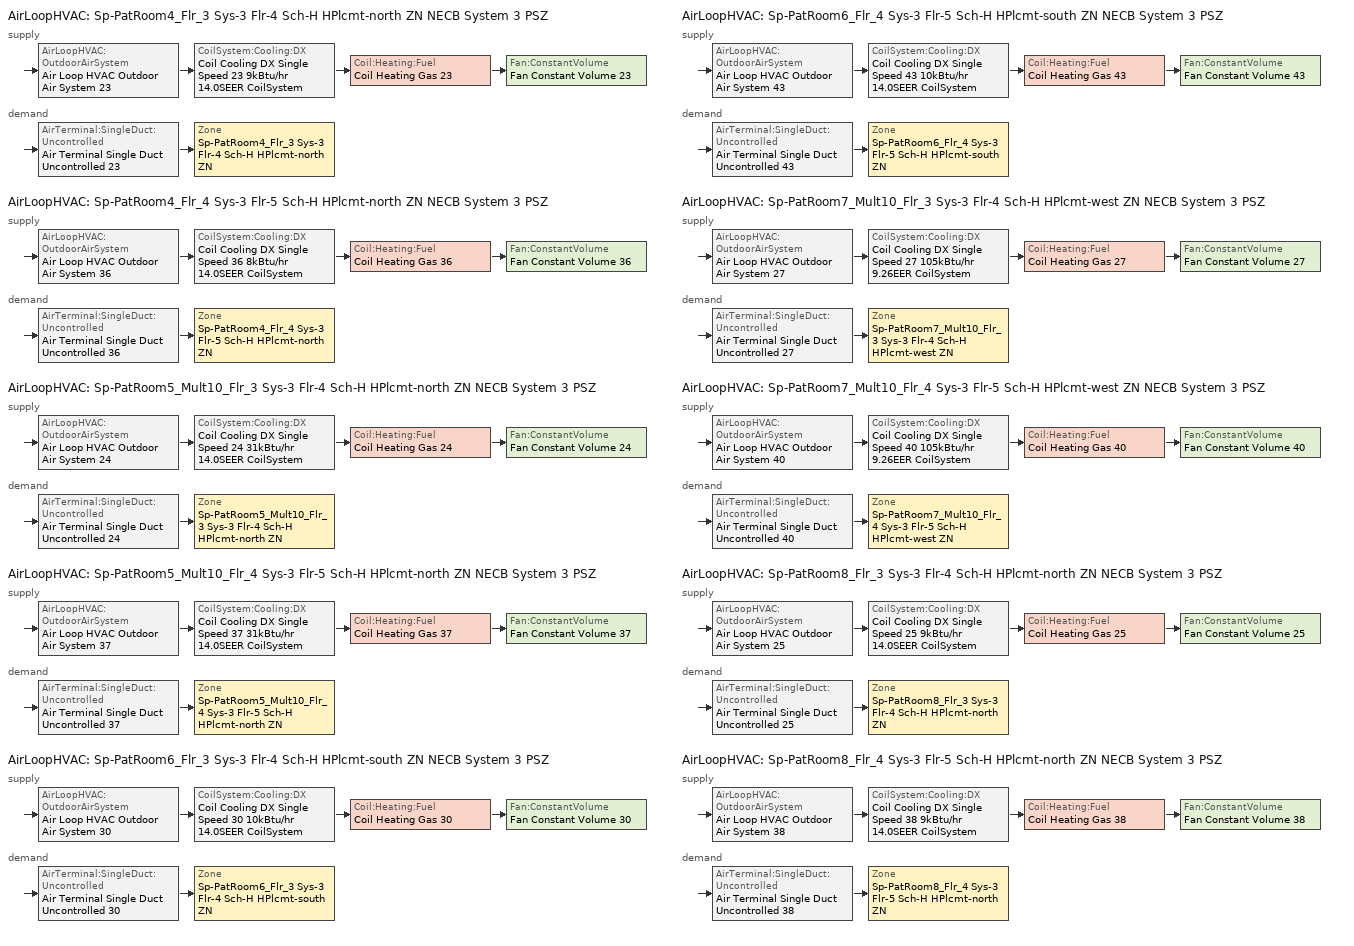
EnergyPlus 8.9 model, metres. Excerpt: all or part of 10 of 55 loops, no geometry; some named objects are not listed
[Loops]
AirLoopHVAC 'Sp-PatRoom4_Flr_3 Sys-3 Flr-4 Sch-H HPlcmt-north ZN NECB System 3 PSZ'
 supply: AirLoopHVAC:OutdoorAirSystem 'Air Loop HVAC Outdoor Air System 23' > CoilSystem:Cooling:DX 'Coil Cooling DX Single Speed 23 9kBtu/hr 14.0SEER CoilSystem' > Coil:Heating:Fuel 'Coil Heating Gas 23' > Fan:ConstantVolume 'Fan Constant Volume 23'
 demand: AirTerminal:SingleDuct:Uncontrolled 'Air Terminal Single Duct Uncontrolled 23' > Zone 'Sp-PatRoom4_Flr_3 Sys-3 Flr-4 Sch-H HPlcmt-north ZN'
AirLoopHVAC 'Sp-PatRoom4_Flr_4 Sys-3 Flr-5 Sch-H HPlcmt-north ZN NECB System 3 PSZ'
 supply: AirLoopHVAC:OutdoorAirSystem 'Air Loop HVAC Outdoor Air System 36' > CoilSystem:Cooling:DX 'Coil Cooling DX Single Speed 36 8kBtu/hr 14.0SEER CoilSystem' > Coil:Heating:Fuel 'Coil Heating Gas 36' > Fan:ConstantVolume 'Fan Constant Volume 36'
 demand: AirTerminal:SingleDuct:Uncontrolled 'Air Terminal Single Duct Uncontrolled 36' > Zone 'Sp-PatRoom4_Flr_4 Sys-3 Flr-5 Sch-H HPlcmt-north ZN'
AirLoopHVAC 'Sp-PatRoom5_Mult10_Flr_3 Sys-3 Flr-4 Sch-H HPlcmt-north ZN NECB System 3 PSZ'
 supply: AirLoopHVAC:OutdoorAirSystem 'Air Loop HVAC Outdoor Air System 24' > CoilSystem:Cooling:DX 'Coil Cooling DX Single Speed 24 31kBtu/hr 14.0SEER CoilSystem' > Coil:Heating:Fuel 'Coil Heating Gas 24' > Fan:ConstantVolume 'Fan Constant Volume 24'
 demand: AirTerminal:SingleDuct:Uncontrolled 'Air Terminal Single Duct Uncontrolled 24' > Zone 'Sp-PatRoom5_Mult10_Flr_3 Sys-3 Flr-4 Sch-H HPlcmt-north ZN'
AirLoopHVAC 'Sp-PatRoom5_Mult10_Flr_4 Sys-3 Flr-5 Sch-H HPlcmt-north ZN NECB System 3 PSZ'
 supply: AirLoopHVAC:OutdoorAirSystem 'Air Loop HVAC Outdoor Air System 37' > CoilSystem:Cooling:DX 'Coil Cooling DX Single Speed 37 31kBtu/hr 14.0SEER CoilSystem' > Coil:Heating:Fuel 'Coil Heating Gas 37' > Fan:ConstantVolume 'Fan Constant Volume 37'
 demand: AirTerminal:SingleDuct:Uncontrolled 'Air Terminal Single Duct Uncontrolled 37' > Zone 'Sp-PatRoom5_Mult10_Flr_4 Sys-3 Flr-5 Sch-H HPlcmt-north ZN'
AirLoopHVAC 'Sp-PatRoom6_Flr_3 Sys-3 Flr-4 Sch-H HPlcmt-south ZN NECB System 3 PSZ'
 supply: AirLoopHVAC:OutdoorAirSystem 'Air Loop HVAC Outdoor Air System 30' > CoilSystem:Cooling:DX 'Coil Cooling DX Single Speed 30 10kBtu/hr 14.0SEER CoilSystem' > Coil:Heating:Fuel 'Coil Heating Gas 30' > Fan:ConstantVolume 'Fan Constant Volume 30'
 demand: AirTerminal:SingleDuct:Uncontrolled 'Air Terminal Single Duct Uncontrolled 30' > Zone 'Sp-PatRoom6_Flr_3 Sys-3 Flr-4 Sch-H HPlcmt-south ZN'
AirLoopHVAC 'Sp-PatRoom6_Flr_4 Sys-3 Flr-5 Sch-H HPlcmt-south ZN NECB System 3 PSZ'
 supply: AirLoopHVAC:OutdoorAirSystem 'Air Loop HVAC Outdoor Air System 43' > CoilSystem:Cooling:DX 'Coil Cooling DX Single Speed 43 10kBtu/hr 14.0SEER CoilSystem' > Coil:Heating:Fuel 'Coil Heating Gas 43' > Fan:ConstantVolume 'Fan Constant Volume 43'
 demand: AirTerminal:SingleDuct:Uncontrolled 'Air Terminal Single Duct Uncontrolled 43' > Zone 'Sp-PatRoom6_Flr_4 Sys-3 Flr-5 Sch-H HPlcmt-south ZN'
AirLoopHVAC 'Sp-PatRoom7_Mult10_Flr_3 Sys-3 Flr-4 Sch-H HPlcmt-west ZN NECB System 3 PSZ'
 supply: AirLoopHVAC:OutdoorAirSystem 'Air Loop HVAC Outdoor Air System 27' > CoilSystem:Cooling:DX 'Coil Cooling DX Single Speed 27 105kBtu/hr 9.26EER CoilSystem' > Coil:Heating:Fuel 'Coil Heating Gas 27' > Fan:ConstantVolume 'Fan Constant Volume 27'
 demand: AirTerminal:SingleDuct:Uncontrolled 'Air Terminal Single Duct Uncontrolled 27' > Zone 'Sp-PatRoom7_Mult10_Flr_3 Sys-3 Flr-4 Sch-H HPlcmt-west ZN'
AirLoopHVAC 'Sp-PatRoom7_Mult10_Flr_4 Sys-3 Flr-5 Sch-H HPlcmt-west ZN NECB System 3 PSZ'
 supply: AirLoopHVAC:OutdoorAirSystem 'Air Loop HVAC Outdoor Air System 40' > CoilSystem:Cooling:DX 'Coil Cooling DX Single Speed 40 105kBtu/hr 9.26EER CoilSystem' > Coil:Heating:Fuel 'Coil Heating Gas 40' > Fan:ConstantVolume 'Fan Constant Volume 40'
 demand: AirTerminal:SingleDuct:Uncontrolled 'Air Terminal Single Duct Uncontrolled 40' > Zone 'Sp-PatRoom7_Mult10_Flr_4 Sys-3 Flr-5 Sch-H HPlcmt-west ZN'
AirLoopHVAC 'Sp-PatRoom8_Flr_3 Sys-3 Flr-4 Sch-H HPlcmt-north ZN NECB System 3 PSZ'
 supply: AirLoopHVAC:OutdoorAirSystem 'Air Loop HVAC Outdoor Air System 25' > CoilSystem:Cooling:DX 'Coil Cooling DX Single Speed 25 9kBtu/hr 14.0SEER CoilSystem' > Coil:Heating:Fuel 'Coil Heating Gas 25' > Fan:ConstantVolume 'Fan Constant Volume 25'
 demand: AirTerminal:SingleDuct:Uncontrolled 'Air Terminal Single Duct Uncontrolled 25' > Zone 'Sp-PatRoom8_Flr_3 Sys-3 Flr-4 Sch-H HPlcmt-north ZN'
AirLoopHVAC 'Sp-PatRoom8_Flr_4 Sys-3 Flr-5 Sch-H HPlcmt-north ZN NECB System 3 PSZ'
 supply: AirLoopHVAC:OutdoorAirSystem 'Air Loop HVAC Outdoor Air System 38' > CoilSystem:Cooling:DX 'Coil Cooling DX Single Speed 38 9kBtu/hr 14.0SEER CoilSystem' > Coil:Heating:Fuel 'Coil Heating Gas 38' > Fan:ConstantVolume 'Fan Constant Volume 38'
 demand: AirTerminal:SingleDuct:Uncontrolled 'Air Terminal Single Duct Uncontrolled 38' > Zone 'Sp-PatRoom8_Flr_4 Sys-3 Flr-5 Sch-H HPlcmt-north ZN'
[ZoneControl:Thermostat] Control Object Type 1=ThermostatSetpoint:DualSetpoint
Name | Zone or ZoneList | Control Type Schedule | Control Name 1
Sp-PatRoom4_Flr_3 Sys-3 Flr-4 Sch-H HPlcmt-north ZN Thermostat | Sp-PatRoom4_Flr_3 Sys-3 Flr-4 Sch-H HPlcmt-north ZN | Sp-PatRoom4_Flr_3 Sys-3 Flr-4 Sch-H HPlcmt-north ZN Thermostat Schedule | Space Function Health care facility patient room Thermostat 23
Sp-PatRoom4_Flr_4 Sys-3 Flr-5 Sch-H HPlcmt-north ZN Thermostat | Sp-PatRoom4_Flr_4 Sys-3 Flr-5 Sch-H HPlcmt-north ZN | Sp-PatRoom4_Flr_4 Sys-3 Flr-5 Sch-H HPlcmt-north ZN Thermostat Schedule | Space Function Health care facility patient room Thermostat 31
Sp-PatRoom5_Mult10_Flr_3 Sys-3 Flr-4 Sch-H HPlcmt-north ZN Thermostat | Sp-PatRoom5_Mult10_Flr_3 Sys-3 Flr-4 Sch-H HPlcmt-north ZN | Sp-PatRoom5_Mult10_Flr_3 Sys-3 Flr-4 Sch-H HPlcmt-north ZN Thermostat Schedule | Space Function Health care facility patient room Thermostat 24
Sp-PatRoom5_Mult10_Flr_4 Sys-3 Flr-5 Sch-H HPlcmt-north ZN Thermostat | Sp-PatRoom5_Mult10_Flr_4 Sys-3 Flr-5 Sch-H HPlcmt-north ZN | Sp-PatRoom5_Mult10_Flr_4 Sys-3 Flr-5 Sch-H HPlcmt-north ZN Thermostat Schedule | Space Function Health care facility patient room Thermostat 32
Sp-PatRoom6_Flr_3 Sys-3 Flr-4 Sch-H HPlcmt-south ZN Thermostat | Sp-PatRoom6_Flr_3 Sys-3 Flr-4 Sch-H HPlcmt-south ZN | Sp-PatRoom6_Flr_3 Sys-3 Flr-4 Sch-H HPlcmt-south ZN Thermostat Schedule | Space Function Health care facility patient room Thermostat 30
Sp-PatRoom6_Flr_4 Sys-3 Flr-5 Sch-H HPlcmt-south ZN Thermostat | Sp-PatRoom6_Flr_4 Sys-3 Flr-5 Sch-H HPlcmt-south ZN | Sp-PatRoom6_Flr_4 Sys-3 Flr-5 Sch-H HPlcmt-south ZN Thermostat Schedule | Space Function Health care facility patient room Thermostat 38
Sp-PatRoom7_Mult10_Flr_3 Sys-3 Flr-4 Sch-H HPlcmt-west ZN Thermostat | Sp-PatRoom7_Mult10_Flr_3 Sys-3 Flr-4 Sch-H HPlcmt-west ZN | Sp-PatRoom7_Mult10_Flr_3 Sys-3 Flr-4 Sch-H HPlcmt-west ZN Thermostat Schedule | Space Function Health care facility patient room Thermostat 27
Sp-PatRoom7_Mult10_Flr_4 Sys-3 Flr-5 Sch-H HPlcmt-west ZN Thermostat | Sp-PatRoom7_Mult10_Flr_4 Sys-3 Flr-5 Sch-H HPlcmt-west ZN | Sp-PatRoom7_Mult10_Flr_4 Sys-3 Flr-5 Sch-H HPlcmt-west ZN Thermostat Schedule | Space Function Health care facility patient room Thermostat 35
Sp-PatRoom8_Flr_3 Sys-3 Flr-4 Sch-H HPlcmt-north ZN Thermostat | Sp-PatRoom8_Flr_3 Sys-3 Flr-4 Sch-H HPlcmt-north ZN | Sp-PatRoom8_Flr_3 Sys-3 Flr-4 Sch-H HPlcmt-north ZN Thermostat Schedule | Space Function Health care facility patient room Thermostat 25
Sp-PatRoom8_Flr_4 Sys-3 Flr-5 Sch-H HPlcmt-north ZN Thermostat | Sp-PatRoom8_Flr_4 Sys-3 Flr-5 Sch-H HPlcmt-north ZN | Sp-PatRoom8_Flr_4 Sys-3 Flr-5 Sch-H HPlcmt-north ZN Thermostat Schedule | Space Function Health care facility patient room Thermostat 33
[ThermostatSetpoint:DualSetpoint] Heating Setpoint Temperature Schedule=NECB-H-Thermostat Setpoint-Heating; Cooling Setpoint Temperature Schedule=NECB-H-Thermostat Setpoint-Cooling
Space Function Health care facility patient room Thermostat 23; Space Function Health care facility patient room Thermostat 31; Space Function Health care facility patient room Thermostat 24; Space Function Health care facility patient room Thermostat 32; Space Function Health care facility patient room Thermostat 30; Space Function Health care facility patient room Thermostat 38; Space Function Health care facility patient room Thermostat 27; Space Function Health care facility patient room Thermostat 35; Space Function Health care facility patient room Thermostat 25; Space Function Health care facility patient room Thermostat 33
[AirTerminal:SingleDuct:Uncontrolled] Availability Schedule=Always On Discrete; Maximum Air Flow Rate {m3/s}=AutoSize
Air Terminal Single Duct Uncontrolled 23; Air Terminal Single Duct Uncontrolled 36; Air Terminal Single Duct Uncontrolled 24; Air Terminal Single Duct Uncontrolled 37; Air Terminal Single Duct Uncontrolled 30; Air Terminal Single Duct Uncontrolled 43; Air Terminal Single Duct Uncontrolled 27; Air Terminal Single Duct Uncontrolled 40; Air Terminal Single Duct Uncontrolled 25; Air Terminal Single Duct Uncontrolled 38
[Zone equipment]
Sp-PatRoom4_Flr_3 Sys-3 Flr-4 Sch-H HPlcmt-north ZN: Air Terminal Single Duct Uncontrolled 23, Zone HVAC Baseboard Convective Water 23
Sp-PatRoom4_Flr_4 Sys-3 Flr-5 Sch-H HPlcmt-north ZN: Air Terminal Single Duct Uncontrolled 36, Zone HVAC Baseboard Convective Water 36
Sp-PatRoom5_Mult10_Flr_3 Sys-3 Flr-4 Sch-H HPlcmt-north ZN: Air Terminal Single Duct Uncontrolled 24, Zone HVAC Baseboard Convective Water 24
Sp-PatRoom5_Mult10_Flr_4 Sys-3 Flr-5 Sch-H HPlcmt-north ZN: Air Terminal Single Duct Uncontrolled 37, Zone HVAC Baseboard Convective Water 37
Sp-PatRoom6_Flr_3 Sys-3 Flr-4 Sch-H HPlcmt-south ZN: Air Terminal Single Duct Uncontrolled 30, Zone HVAC Baseboard Convective Water 30
Sp-PatRoom6_Flr_4 Sys-3 Flr-5 Sch-H HPlcmt-south ZN: Air Terminal Single Duct Uncontrolled 43, Zone HVAC Baseboard Convective Water 43
Sp-PatRoom7_Mult10_Flr_3 Sys-3 Flr-4 Sch-H HPlcmt-west ZN: Air Terminal Single Duct Uncontrolled 27, Zone HVAC Baseboard Convective Water 27
Sp-PatRoom7_Mult10_Flr_4 Sys-3 Flr-5 Sch-H HPlcmt-west ZN: Air Terminal Single Duct Uncontrolled 40, Zone HVAC Baseboard Convective Water 40
Sp-PatRoom8_Flr_3 Sys-3 Flr-4 Sch-H HPlcmt-north ZN: Air Terminal Single Duct Uncontrolled 25, Zone HVAC Baseboard Convective Water 25
Sp-PatRoom8_Flr_4 Sys-3 Flr-5 Sch-H HPlcmt-north ZN: Air Terminal Single Duct Uncontrolled 38, Zone HVAC Baseboard Convective Water 38
[Sizing:Zone] Zone Cooling Design Supply Air Temperature Input Method=SupplyAirTemperature; Zone Cooling Design Supply Air Temperature {C}=13; Zone Cooling Design Supply Air Temperature Difference {deltaC}=11.11; Zone Heating Design Supply Air Temperature Input Method=SupplyAirTemperature; Zone Heating Design Supply Air Temperature {C}=43; Zone Heating Design Supply Air Temperature Difference {deltaC}=11.11; Zone Cooling Design Supply Air Humidity Ratio {kgWater/kgDryAir}=0.0085; Zone Heating Design Supply Air Humidity Ratio {kgWater/kgDryAir}=0.008; Design Specification Outdoor Air Object=Space Function Health care facility patient room Ventilation; Zone Heating Sizing Factor=1.3; Zone Cooling Sizing Factor=1.1; Cooling Design Air Flow Method=DesignDay; Cooling Design Air Flow Rate {m3/s}=0; Cooling Minimum Air Flow per Zone Floor Area {m3/s-m2}=0.000762; Cooling Minimum Air Flow {m3/s}=0; Cooling Minimum Air Flow Fraction=0; Heating Design Air Flow Method=DesignDay; Heating Design Air Flow Rate {m3/s}=0; Heating Maximum Air Flow per Zone Floor Area {m3/s-m2}=0.002032; Heating Maximum Air Flow {m3/s}=0.141576; Heating Maximum Air Flow Fraction=0.3; Account for Dedicated Outdoor Air System=No
Name | Design Specification Zone Air Distribution Object
Sp-PatRoom4_Flr_3 Sys-3 Flr-4 Sch-H HPlcmt-north ZN | Sp-PatRoom4_Flr_3 Sys-3 Flr-4 Sch-H HPlcmt-north ZN Design Spec Zone Air Dist
Sp-PatRoom4_Flr_4 Sys-3 Flr-5 Sch-H HPlcmt-north ZN | Sp-PatRoom4_Flr_4 Sys-3 Flr-5 Sch-H HPlcmt-north ZN Design Spec Zone Air Dist
Sp-PatRoom5_Mult10_Flr_3 Sys-3 Flr-4 Sch-H HPlcmt-north ZN | Sp-PatRoom5_Mult10_Flr_3 Sys-3 Flr-4 Sch-H HPlcmt-north ZN Design Spec Zone Air Dist
Sp-PatRoom5_Mult10_Flr_4 Sys-3 Flr-5 Sch-H HPlcmt-north ZN | Sp-PatRoom5_Mult10_Flr_4 Sys-3 Flr-5 Sch-H HPlcmt-north ZN Design Spec Zone Air Dist
Sp-PatRoom6_Flr_3 Sys-3 Flr-4 Sch-H HPlcmt-south ZN | Sp-PatRoom6_Flr_3 Sys-3 Flr-4 Sch-H HPlcmt-south ZN Design Spec Zone Air Dist
Sp-PatRoom6_Flr_4 Sys-3 Flr-5 Sch-H HPlcmt-south ZN | Sp-PatRoom6_Flr_4 Sys-3 Flr-5 Sch-H HPlcmt-south ZN Design Spec Zone Air Dist
Sp-PatRoom7_Mult10_Flr_3 Sys-3 Flr-4 Sch-H HPlcmt-west ZN | Sp-PatRoom7_Mult10_Flr_3 Sys-3 Flr-4 Sch-H HPlcmt-west ZN Design Spec Zone Air Dist
Sp-PatRoom7_Mult10_Flr_4 Sys-3 Flr-5 Sch-H HPlcmt-west ZN | Sp-PatRoom7_Mult10_Flr_4 Sys-3 Flr-5 Sch-H HPlcmt-west ZN Design Spec Zone Air Dist
Sp-PatRoom8_Flr_3 Sys-3 Flr-4 Sch-H HPlcmt-north ZN | Sp-PatRoom8_Flr_3 Sys-3 Flr-4 Sch-H HPlcmt-north ZN Design Spec Zone Air Dist
Sp-PatRoom8_Flr_4 Sys-3 Flr-5 Sch-H HPlcmt-north ZN | Sp-PatRoom8_Flr_4 Sys-3 Flr-5 Sch-H HPlcmt-north ZN Design Spec Zone Air Dist
[DesignSpecification:ZoneAirDistribution] Zone Air Distribution Effectiveness in Cooling Mode=1; Zone Air Distribution Effectiveness in Heating Mode=1
Sp-PatRoom4_Flr_3 Sys-3 Flr-4 Sch-H HPlcmt-north ZN Design Spec Zone Air Dist; Sp-PatRoom4_Flr_4 Sys-3 Flr-5 Sch-H HPlcmt-north ZN Design Spec Zone Air Dist; Sp-PatRoom5_Mult10_Flr_3 Sys-3 Flr-4 Sch-H HPlcmt-north ZN Design Spec Zone Air Dist; Sp-PatRoom5_Mult10_Flr_4 Sys-3 Flr-5 Sch-H HPlcmt-north ZN Design Spec Zone Air Dist; Sp-PatRoom6_Flr_3 Sys-3 Flr-4 Sch-H HPlcmt-south ZN Design Spec Zone Air Dist; Sp-PatRoom6_Flr_4 Sys-3 Flr-5 Sch-H HPlcmt-south ZN Design Spec Zone Air Dist; Sp-PatRoom7_Mult10_Flr_3 Sys-3 Flr-4 Sch-H HPlcmt-west ZN Design Spec Zone Air Dist; Sp-PatRoom7_Mult10_Flr_4 Sys-3 Flr-5 Sch-H HPlcmt-west ZN Design Spec Zone Air Dist; Sp-PatRoom8_Flr_3 Sys-3 Flr-4 Sch-H HPlcmt-north ZN Design Spec Zone Air Dist; Sp-PatRoom8_Flr_4 Sys-3 Flr-5 Sch-H HPlcmt-north ZN Design Spec Zone Air Dist
[Controller:MechanicalVentilation] Demand Controlled Ventilation=No; System Outdoor Air Method=ZoneSum; Design Specification Outdoor Air Object Name 1=Space Function Health care facility patient room Ventilation
Name | Availability Schedule | Zone Name 1 | Design Specification Zone Air Distribution Object Name 1
Controller Mechanical Ventilation 23 | Always On Discrete | Sp-PatRoom4_Flr_3 Sys-3 Flr-4 Sch-H HPlcmt-north ZN | Sp-PatRoom4_Flr_3 Sys-3 Flr-4 Sch-H HPlcmt-north ZN Design Spec Zone Air Dist
Controller Mechanical Ventilation 36 | Always On Discrete | Sp-PatRoom4_Flr_4 Sys-3 Flr-5 Sch-H HPlcmt-north ZN | Sp-PatRoom4_Flr_4 Sys-3 Flr-5 Sch-H HPlcmt-north ZN Design Spec Zone Air Dist
Controller Mechanical Ventilation 24 | Sp-PatRoom5_Mult10_Flr_3 Sys-3 Flr-4 Sch-H HPlcmt-north ZN NECB System 3 PSZ Occ Sch | Sp-PatRoom5_Mult10_Flr_3 Sys-3 Flr-4 Sch-H HPlcmt-north ZN | Sp-PatRoom5_Mult10_Flr_3 Sys-3 Flr-4 Sch-H HPlcmt-north ZN Design Spec Zone Air Dist
Controller Mechanical Ventilation 37 | Sp-PatRoom5_Mult10_Flr_4 Sys-3 Flr-5 Sch-H HPlcmt-north ZN NECB System 3 PSZ Occ Sch | Sp-PatRoom5_Mult10_Flr_4 Sys-3 Flr-5 Sch-H HPlcmt-north ZN | Sp-PatRoom5_Mult10_Flr_4 Sys-3 Flr-5 Sch-H HPlcmt-north ZN Design Spec Zone Air Dist
Controller Mechanical Ventilation 30 | Always On Discrete | Sp-PatRoom6_Flr_3 Sys-3 Flr-4 Sch-H HPlcmt-south ZN | Sp-PatRoom6_Flr_3 Sys-3 Flr-4 Sch-H HPlcmt-south ZN Design Spec Zone Air Dist
Controller Mechanical Ventilation 43 | Always On Discrete | Sp-PatRoom6_Flr_4 Sys-3 Flr-5 Sch-H HPlcmt-south ZN | Sp-PatRoom6_Flr_4 Sys-3 Flr-5 Sch-H HPlcmt-south ZN Design Spec Zone Air Dist
Controller Mechanical Ventilation 27 | Sp-PatRoom7_Mult10_Flr_3 Sys-3 Flr-4 Sch-H HPlcmt-west ZN NECB System 3 PSZ Occ Sch | Sp-PatRoom7_Mult10_Flr_3 Sys-3 Flr-4 Sch-H HPlcmt-west ZN | Sp-PatRoom7_Mult10_Flr_3 Sys-3 Flr-4 Sch-H HPlcmt-west ZN Design Spec Zone Air Dist
Controller Mechanical Ventilation 40 | Sp-PatRoom7_Mult10_Flr_4 Sys-3 Flr-5 Sch-H HPlcmt-west ZN NECB System 3 PSZ Occ Sch | Sp-PatRoom7_Mult10_Flr_4 Sys-3 Flr-5 Sch-H HPlcmt-west ZN | Sp-PatRoom7_Mult10_Flr_4 Sys-3 Flr-5 Sch-H HPlcmt-west ZN Design Spec Zone Air Dist
Controller Mechanical Ventilation 25 | Always On Discrete | Sp-PatRoom8_Flr_3 Sys-3 Flr-4 Sch-H HPlcmt-north ZN | Sp-PatRoom8_Flr_3 Sys-3 Flr-4 Sch-H HPlcmt-north ZN Design Spec Zone Air Dist
Controller Mechanical Ventilation 38 | Always On Discrete | Sp-PatRoom8_Flr_4 Sys-3 Flr-5 Sch-H HPlcmt-north ZN | Sp-PatRoom8_Flr_4 Sys-3 Flr-5 Sch-H HPlcmt-north ZN Design Spec Zone Air Dist
[DesignSpecification:OutdoorAir]
Space Function Health care facility patient room Ventilation: Outdoor Air Method=Sum; Outdoor Air Flow per Person {m3/s-person}=0; Outdoor Air Flow per Zone Floor Area {m3/s-m2}=0.001524; Outdoor Air Flow per Zone {m3/s}=0; Outdoor Air Flow Air Changes per Hour {1/hr}=0
[AirLoopHVAC] Design Supply Air Flow Rate {m3/s}=AutoSize
Sp-PatRoom4_Flr_3 Sys-3 Flr-4 Sch-H HPlcmt-north ZN NECB System 3 PSZ; Sp-PatRoom4_Flr_4 Sys-3 Flr-5 Sch-H HPlcmt-north ZN NECB System 3 PSZ; Sp-PatRoom5_Mult10_Flr_3 Sys-3 Flr-4 Sch-H HPlcmt-north ZN NECB System 3 PSZ; Sp-PatRoom5_Mult10_Flr_4 Sys-3 Flr-5 Sch-H HPlcmt-north ZN NECB System 3 PSZ; Sp-PatRoom6_Flr_3 Sys-3 Flr-4 Sch-H HPlcmt-south ZN NECB System 3 PSZ; Sp-PatRoom6_Flr_4 Sys-3 Flr-5 Sch-H HPlcmt-south ZN NECB System 3 PSZ; Sp-PatRoom7_Mult10_Flr_3 Sys-3 Flr-4 Sch-H HPlcmt-west ZN NECB System 3 PSZ; Sp-PatRoom7_Mult10_Flr_4 Sys-3 Flr-5 Sch-H HPlcmt-west ZN NECB System 3 PSZ; Sp-PatRoom8_Flr_3 Sys-3 Flr-4 Sch-H HPlcmt-north ZN NECB System 3 PSZ; Sp-PatRoom8_Flr_4 Sys-3 Flr-5 Sch-H HPlcmt-north ZN NECB System 3 PSZ
[Sizing:System] Type of Load to Size On=Sensible; Design Outdoor Air Flow Rate {m3/s}=Autosize; Central Heating Maximum System Air Flow Ratio=1; Preheat Design Temperature {C}=7; Preheat Design Humidity Ratio {kgWater/kgDryAir}=0.008; Precool Design Temperature {C}=13; Precool Design Humidity Ratio {kgWater/kgDryAir}=0.008; Central Cooling Design Supply Air Temperature {C}=13; Central Heating Design Supply Air Temperature {C}=43; Type of Zone Sum to Use=NonCoincident; 100% Outdoor Air in Cooling=No; 100% Outdoor Air in Heating=No; Central Cooling Design Supply Air Humidity Ratio {kgWater/kgDryAir}=0.0085; Central Heating Design Supply Air Humidity Ratio {kgWater/kgDryAir}=0.008; Cooling Supply Air Flow Rate Method=DesignDay; Cooling Supply Air Flow Rate {m3/s}=0; Cooling Supply Air Flow Rate Per Floor Area {m3/s-m2}=0.00996765; Cooling Fraction of Autosized Cooling Supply Air Flow Rate=1; Cooling Supply Air Flow Rate Per Unit Cooling Capacity {m3/s-W}=3.94755e-05; Heating Supply Air Flow Rate Method=DesignDay; Heating Supply Air Flow Rate {m3/s}=0; Heating Supply Air Flow Rate Per Floor Area {m3/s-m2}=0.00996765; Heating Fraction of Autosized Heating Supply Air Flow Rate=1; Heating Fraction of Autosized Cooling Supply Air Flow Rate=1; Heating Supply Air Flow Rate Per Unit Heating Capacity {m3/s-W}=3.15882e-05; System Outdoor Air Method=ZoneSum; Zone Maximum Outdoor Air Fraction=1; Cooling Design Capacity Method=CoolingDesignCapacity; Cooling Design Capacity {W}=Autosize; Cooling Design Capacity Per Floor Area {W/m2}=234.7; Fraction of Autosized Cooling Design Capacity=1; Heating Design Capacity Method=HeatingDesignCapacity; Heating Design Capacity {W}=Autosize; Heating Design Capacity Per Floor Area {W/m2}=157; Fraction of Autosized Heating Design Capacity=1; Central Cooling Capacity Control Method=OnOff
Sp-PatRoom4_Flr_3 Sys-3 Flr-4 Sch-H HPlcmt-north ZN NECB System 3 PSZ; Sp-PatRoom4_Flr_4 Sys-3 Flr-5 Sch-H HPlcmt-north ZN NECB System 3 PSZ; Sp-PatRoom5_Mult10_Flr_3 Sys-3 Flr-4 Sch-H HPlcmt-north ZN NECB System 3 PSZ; Sp-PatRoom5_Mult10_Flr_4 Sys-3 Flr-5 Sch-H HPlcmt-north ZN NECB System 3 PSZ; Sp-PatRoom6_Flr_3 Sys-3 Flr-4 Sch-H HPlcmt-south ZN NECB System 3 PSZ; Sp-PatRoom6_Flr_4 Sys-3 Flr-5 Sch-H HPlcmt-south ZN NECB System 3 PSZ; Sp-PatRoom7_Mult10_Flr_3 Sys-3 Flr-4 Sch-H HPlcmt-west ZN NECB System 3 PSZ; Sp-PatRoom7_Mult10_Flr_4 Sys-3 Flr-5 Sch-H HPlcmt-west ZN NECB System 3 PSZ; Sp-PatRoom8_Flr_3 Sys-3 Flr-4 Sch-H HPlcmt-north ZN NECB System 3 PSZ; Sp-PatRoom8_Flr_4 Sys-3 Flr-5 Sch-H HPlcmt-north ZN NECB System 3 PSZ
[Controller:OutdoorAir] Minimum Outdoor Air Flow Rate {m3/s}=Autosize; Maximum Outdoor Air Flow Rate {m3/s}=Autosize; Economizer Control Action Type=ModulateFlow; Lockout Type=NoLockout; Minimum Limit Type=FixedMinimum; High Humidity Control=No; Control High Indoor Humidity Based on Outdoor Humidity Ratio=Yes; Heat Recovery Bypass Control Type=BypassWhenWithinEconomizerLimits
Name | Economizer Control Type | Economizer Maximum Limit Dry-Bulb Temperature {C} | Economizer Maximum Limit Enthalpy {J/kg} | Economizer Minimum Limit Dry-Bulb Temperature {C} | Minimum Outdoor Air Schedule | Mechanical Ventilation Controller
Controller Outdoor Air 23 | NoEconomizer | 28 | 64000 | -100 | Always On Discrete | Controller Mechanical Ventilation 23
Controller Outdoor Air 36 | NoEconomizer | 28 | 64000 | -100 | Always On Discrete | Controller Mechanical Ventilation 36
Controller Outdoor Air 24 | NoEconomizer | 28 | 64000 | -100 | Sp-PatRoom5_Mult10_Flr_3 Sys-3 Flr-4 Sch-H HPlcmt-north ZN NECB System 3 PSZ Occ Sch | Controller Mechanical Ventilation 24
Controller Outdoor Air 37 | NoEconomizer | 28 | 64000 | -100 | Sp-PatRoom5_Mult10_Flr_4 Sys-3 Flr-5 Sch-H HPlcmt-north ZN NECB System 3 PSZ Occ Sch | Controller Mechanical Ventilation 37
Controller Outdoor Air 30 | NoEconomizer | 28 | 64000 | -100 | Always On Discrete | Controller Mechanical Ventilation 30
Controller Outdoor Air 43 | NoEconomizer | 28 | 64000 | -100 | Always On Discrete | Controller Mechanical Ventilation 43
Controller Outdoor Air 27 | DifferentialEnthalpy |  |  |  | Sp-PatRoom7_Mult10_Flr_3 Sys-3 Flr-4 Sch-H HPlcmt-west ZN NECB System 3 PSZ Occ Sch | Controller Mechanical Ventilation 27
Controller Outdoor Air 40 | DifferentialEnthalpy |  |  |  | Sp-PatRoom7_Mult10_Flr_4 Sys-3 Flr-5 Sch-H HPlcmt-west ZN NECB System 3 PSZ Occ Sch | Controller Mechanical Ventilation 40
Controller Outdoor Air 25 | NoEconomizer | 28 | 64000 | -100 | Always On Discrete | Controller Mechanical Ventilation 25
Controller Outdoor Air 38 | NoEconomizer | 28 | 64000 | -100 | Always On Discrete | Controller Mechanical Ventilation 38
[SetpointManager:MixedAir] Control Variable=Temperature
Node 363 OS Default SPM; Node 362 OS Default SPM; Node 361 OS Default SPM; Node 532 OS Default SPM; Node 531 OS Default SPM; Node 530 OS Default SPM; Node 376 OS Default SPM; Node 375 OS Default SPM; Node 374 OS Default SPM; Node 545 OS Default SPM; Node 544 OS Default SPM; Node 543 OS Default SPM; Node 454 OS Default SPM; Node 453 OS Default SPM; Node 452 OS Default SPM; Node 623 OS Default SPM; Node 622 OS Default SPM; Node 621 OS Default SPM; Node 415 OS Default SPM; Node 414 OS Default SPM; Node 413 OS Default SPM; Node 584 OS Default SPM; Node 583 OS Default SPM; Node 582 OS Default SPM; Node 389 OS Default SPM; Node 388 OS Default SPM; Node 387 OS Default SPM; Node 558 OS Default SPM; Node 557 OS Default SPM; Node 556 OS Default SPM
[CoilSystem:Cooling:DX] Availability Schedule=Always On Discrete
Name | Cooling Coil
Coil Cooling DX Single Speed 23 9kBtu/hr 14.0SEER CoilSystem | Coil Cooling DX Single Speed 23 9kBtu/hr 14.0SEER
Coil Cooling DX Single Speed 36 8kBtu/hr 14.0SEER CoilSystem | Coil Cooling DX Single Speed 36 8kBtu/hr 14.0SEER
Coil Cooling DX Single Speed 24 31kBtu/hr 14.0SEER CoilSystem | Coil Cooling DX Single Speed 24 31kBtu/hr 14.0SEER
Coil Cooling DX Single Speed 37 31kBtu/hr 14.0SEER CoilSystem | Coil Cooling DX Single Speed 37 31kBtu/hr 14.0SEER
Coil Cooling DX Single Speed 30 10kBtu/hr 14.0SEER CoilSystem | Coil Cooling DX Single Speed 30 10kBtu/hr 14.0SEER
Coil Cooling DX Single Speed 43 10kBtu/hr 14.0SEER CoilSystem | Coil Cooling DX Single Speed 43 10kBtu/hr 14.0SEER
Coil Cooling DX Single Speed 27 105kBtu/hr 9.26EER CoilSystem | Coil Cooling DX Single Speed 27 105kBtu/hr 9.26EER
Coil Cooling DX Single Speed 40 105kBtu/hr 9.26EER CoilSystem | Coil Cooling DX Single Speed 40 105kBtu/hr 9.26EER
Coil Cooling DX Single Speed 25 9kBtu/hr 14.0SEER CoilSystem | Coil Cooling DX Single Speed 25 9kBtu/hr 14.0SEER
Coil Cooling DX Single Speed 38 9kBtu/hr 14.0SEER CoilSystem | Coil Cooling DX Single Speed 38 9kBtu/hr 14.0SEER
[Coil:Cooling:DX:SingleSpeed] Availability Schedule=Always On Discrete; Gross Rated Total Cooling Capacity {W}=Autosize; Gross Rated Sensible Heat Ratio=Autosize; Rated Air Flow Rate {m3/s}=Autosize; Rated Evaporator Fan Power Per Volume Flow Rate {W/(m3/s)}=773.3; Total Cooling Capacity Function of Temperature Curve=DXCOOL-NECB2011-REF-CAPFT; Total Cooling Capacity Function of Flow Fraction Curve=DXCOOL-NECB2011-REF-CAPFFLOW; Energy Input Ratio Function of Temperature Curve=DXCOOL-NECB2011-REF-COOLEIRFT; Energy Input Ratio Function of Flow Fraction Curve=DXCOOL-NECB2011-REF-COOLEIRFFLOW; Part Load Fraction Correlation Curve=DXCOOL-NECB2011-REF-COOLPLFFPLR; Condenser Type=AirCooled; Evaporative Condenser Effectiveness=0; Evaporative Condenser Air Flow Rate {m3/s}=Autosize; Evaporative Condenser Pump Rated Power Consumption {W}=Autosize; Crankcase Heater Capacity {W}=0; Maximum Outdoor Dry-Bulb Temperature for Crankcase Heater Operation {C}=0; Basin Heater Capacity {W/K}=0; Basin Heater Setpoint Temperature {C}=10
Name | Gross Rated Cooling COP {W/W}
Coil Cooling DX Single Speed 23 9kBtu/hr 14.0SEER; Coil Cooling DX Single Speed 36 8kBtu/hr 14.0SEER; Coil Cooling DX Single Speed 24 31kBtu/hr 14.0SEER; Coil Cooling DX Single Speed 37 31kBtu/hr 14.0SEER; Coil Cooling DX Single Speed 30 10kBtu/hr 14.0SEER; Coil Cooling DX Single Speed 43 10kBtu/hr 14.0SEER; Coil Cooling DX Single Speed 25 9kBtu/hr 14.0SEER; Coil Cooling DX Single Speed 38 9kBtu/hr 14.0SEER | 3.8248
Coil Cooling DX Single Speed 27 105kBtu/hr 9.26EER | 3.20597
Coil Cooling DX Single Speed 40 105kBtu/hr 9.26EER | 3.2058
[Coil:Heating:Fuel] Availability Schedule=Always On Discrete; Fuel Type=NaturalGas; Burner Efficiency=0.8; Nominal Capacity {W}=AutoSize; Parasitic Electric Load {W}=0; Parasitic Fuel Load {W}=0
Coil Heating Gas 23; Coil Heating Gas 36; Coil Heating Gas 24; Coil Heating Gas 37; Coil Heating Gas 30; Coil Heating Gas 43; Coil Heating Gas 27; Coil Heating Gas 40; Coil Heating Gas 25; Coil Heating Gas 38
[Fan:ConstantVolume] Fan Total Efficiency=0.39975; Pressure Rise {Pa}=640; Maximum Flow Rate {m3/s}=AutoSize; Motor Efficiency=0.615; Motor In Airstream Fraction=1
Name | Availability Schedule
Fan Constant Volume 23; Fan Constant Volume 36; Fan Constant Volume 30; Fan Constant Volume 43; Fan Constant Volume 25; Fan Constant Volume 38 | Always On Discrete
Fan Constant Volume 24 | Sp-PatRoom5_Mult10_Flr_3 Sys-3 Flr-4 Sch-H HPlcmt-north ZN NECB System 3 PSZ Occ Sch
Fan Constant Volume 37 | Sp-PatRoom5_Mult10_Flr_4 Sys-3 Flr-5 Sch-H HPlcmt-north ZN NECB System 3 PSZ Occ Sch
Fan Constant Volume 27 | Sp-PatRoom7_Mult10_Flr_3 Sys-3 Flr-4 Sch-H HPlcmt-west ZN NECB System 3 PSZ Occ Sch
Fan Constant Volume 40 | Sp-PatRoom7_Mult10_Flr_4 Sys-3 Flr-5 Sch-H HPlcmt-west ZN NECB System 3 PSZ Occ Sch
[SetpointManager:SingleZone:Reheat] Control Variable=Temperature; Minimum Supply Air Temperature {C}=13; Maximum Supply Air Temperature {C}=43
Name | Control Zone
Setpoint Manager Single Zone Reheat 23 | Sp-PatRoom4_Flr_3 Sys-3 Flr-4 Sch-H HPlcmt-north ZN
Setpoint Manager Single Zone Reheat 36 | Sp-PatRoom4_Flr_4 Sys-3 Flr-5 Sch-H HPlcmt-north ZN
Setpoint Manager Single Zone Reheat 24 | Sp-PatRoom5_Mult10_Flr_3 Sys-3 Flr-4 Sch-H HPlcmt-north ZN
Setpoint Manager Single Zone Reheat 37 | Sp-PatRoom5_Mult10_Flr_4 Sys-3 Flr-5 Sch-H HPlcmt-north ZN
Setpoint Manager Single Zone Reheat 30 | Sp-PatRoom6_Flr_3 Sys-3 Flr-4 Sch-H HPlcmt-south ZN
Setpoint Manager Single Zone Reheat 43 | Sp-PatRoom6_Flr_4 Sys-3 Flr-5 Sch-H HPlcmt-south ZN
Setpoint Manager Single Zone Reheat 27 | Sp-PatRoom7_Mult10_Flr_3 Sys-3 Flr-4 Sch-H HPlcmt-west ZN
Setpoint Manager Single Zone Reheat 40 | Sp-PatRoom7_Mult10_Flr_4 Sys-3 Flr-5 Sch-H HPlcmt-west ZN
Setpoint Manager Single Zone Reheat 25 | Sp-PatRoom8_Flr_3 Sys-3 Flr-4 Sch-H HPlcmt-north ZN
Setpoint Manager Single Zone Reheat 38 | Sp-PatRoom8_Flr_4 Sys-3 Flr-5 Sch-H HPlcmt-north ZN
[Schedule:Compact]
Sp-PatRoom4_Flr_3 Sys-3 Flr-4 Sch-H HPlcmt-north ZN Thermostat Schedule; Sp-PatRoom4_Flr_4 Sys-3 Flr-5 Sch-H HPlcmt-north ZN Thermostat Schedule; Sp-PatRoom5_Mult10_Flr_3 Sys-3 Flr-4 Sch-H HPlcmt-north ZN Thermostat Schedule; Sp-PatRoom5_Mult10_Flr_4 Sys-3 Flr-5 Sch-H HPlcmt-north ZN Thermostat Schedule; Sp-PatRoom6_Flr_3 Sys-3 Flr-4 Sch-H HPlcmt-south ZN Thermostat Schedule; Sp-PatRoom6_Flr_4 Sys-3 Flr-5 Sch-H HPlcmt-south ZN Thermostat Schedule; Sp-PatRoom7_Mult10_Flr_3 Sys-3 Flr-4 Sch-H HPlcmt-west ZN Thermostat Schedule; Sp-PatRoom7_Mult10_Flr_4 Sys-3 Flr-5 Sch-H HPlcmt-west ZN Thermostat Schedule; Sp-PatRoom8_Flr_3 Sys-3 Flr-4 Sch-H HPlcmt-north ZN Thermostat Schedule; Sp-PatRoom8_Flr_4 Sys-3 Flr-5 Sch-H HPlcmt-north ZN Thermostat Schedule: Through: 12/31, For: AllDays, Until: 24:00, 4
[Schedule:Day:Interval]
NECB-H-Thermostat Setpoint-Heating Sun|Hol Day; NECB-H-Thermostat Setpoint-Heating Default|Wkdy Day; NECB-H-Thermostat Setpoint-Heating Sat Day; NECB-H-Thermostat Setpoint-Heating Default: No, 01:00, 22, 07:00, 18, 08:00, 20, 24:00, 22
NECB-H-Thermostat Setpoint-Cooling Sun|Hol Day; NECB-H-Thermostat Setpoint-Cooling Default|Wkdy Day; NECB-H-Thermostat Setpoint-Cooling Sat Day; NECB-H-Thermostat Setpoint-Cooling Default: No, 24:00, 24
Sp-PatRoom5_Mult10_Flr_3 Sys-3 Flr-4 Sch-H HPlcmt-north ZN NECB System 3 PSZ Occ Sch Sunday; Sp-PatRoom5_Mult10_Flr_3 Sys-3 Flr-4 Sch-H HPlcmt-north ZN NECB System 3 PSZ Occ Sch Monday; Sp-PatRoom5_Mult10_Flr_3 Sys-3 Flr-4 Sch-H HPlcmt-north ZN NECB System 3 PSZ Occ Sch Tuesday; Sp-PatRoom5_Mult10_Flr_3 Sys-3 Flr-4 Sch-H HPlcmt-north ZN NECB System 3 PSZ Occ Sch Wednesday; Sp-PatRoom5_Mult10_Flr_3 Sys-3 Flr-4 Sch-H HPlcmt-north ZN NECB System 3 PSZ Occ Sch Thursday; Sp-PatRoom5_Mult10_Flr_3 Sys-3 Flr-4 Sch-H HPlcmt-north ZN NECB System 3 PSZ Occ Sch Friday; Sp-PatRoom5_Mult10_Flr_3 Sys-3 Flr-4 Sch-H HPlcmt-north ZN NECB System 3 PSZ Occ Sch Saturday; Sp-PatRoom5_Mult10_Flr_3 Sys-3 Flr-4 Sch-H HPlcmt-north ZN NECB System 3 PSZ Occ Sch Default; Sp-PatRoom5_Mult10_Flr_3 Sys-3 Flr-4 Sch-H HPlcmt-north ZN NECB System 3 PSZ Occ Sch Summer Design Day; Sp-PatRoom5_Mult10_Flr_3 Sys-3 Flr-4 Sch-H HPlcmt-north ZN NECB System 3 PSZ Occ Sch Winter Design Day; Sp-PatRoom5_Mult10_Flr_4 Sys-3 Flr-5 Sch-H HPlcmt-north ZN NECB System 3 PSZ Occ Sch Sunday; Sp-PatRoom5_Mult10_Flr_4 Sys-3 Flr-5 Sch-H HPlcmt-north ZN NECB System 3 PSZ Occ Sch Monday; Sp-PatRoom5_Mult10_Flr_4 Sys-3 Flr-5 Sch-H HPlcmt-north ZN NECB System 3 PSZ Occ Sch Tuesday; Sp-PatRoom5_Mult10_Flr_4 Sys-3 Flr-5 Sch-H HPlcmt-north ZN NECB System 3 PSZ Occ Sch Wednesday; Sp-PatRoom5_Mult10_Flr_4 Sys-3 Flr-5 Sch-H HPlcmt-north ZN NECB System 3 PSZ Occ Sch Thursday; Sp-PatRoom5_Mult10_Flr_4 Sys-3 Flr-5 Sch-H HPlcmt-north ZN NECB System 3 PSZ Occ Sch Friday; Sp-PatRoom5_Mult10_Flr_4 Sys-3 Flr-5 Sch-H HPlcmt-north ZN NECB System 3 PSZ Occ Sch Saturday; Sp-PatRoom5_Mult10_Flr_4 Sys-3 Flr-5 Sch-H HPlcmt-north ZN NECB System 3 PSZ Occ Sch Default; Sp-PatRoom5_Mult10_Flr_4 Sys-3 Flr-5 Sch-H HPlcmt-north ZN NECB System 3 PSZ Occ Sch Summer Design Day; Sp-PatRoom5_Mult10_Flr_4 Sys-3 Flr-5 Sch-H HPlcmt-north ZN NECB System 3 PSZ Occ Sch Winter Design Day; Sp-PatRoom7_Mult10_Flr_3 Sys-3 Flr-4 Sch-H HPlcmt-west ZN NECB System 3 PSZ Occ Sch Sunday; Sp-PatRoom7_Mult10_Flr_3 Sys-3 Flr-4 Sch-H HPlcmt-west ZN NECB System 3 PSZ Occ Sch Monday; Sp-PatRoom7_Mult10_Flr_3 Sys-3 Flr-4 Sch-H HPlcmt-west ZN NECB System 3 PSZ Occ Sch Tuesday; Sp-PatRoom7_Mult10_Flr_3 Sys-3 Flr-4 Sch-H HPlcmt-west ZN NECB System 3 PSZ Occ Sch Wednesday; Sp-PatRoom7_Mult10_Flr_3 Sys-3 Flr-4 Sch-H HPlcmt-west ZN NECB System 3 PSZ Occ Sch Thursday; Sp-PatRoom7_Mult10_Flr_3 Sys-3 Flr-4 Sch-H HPlcmt-west ZN NECB System 3 PSZ Occ Sch Friday; Sp-PatRoom7_Mult10_Flr_3 Sys-3 Flr-4 Sch-H HPlcmt-west ZN NECB System 3 PSZ Occ Sch Saturday; Sp-PatRoom7_Mult10_Flr_3 Sys-3 Flr-4 Sch-H HPlcmt-west ZN NECB System 3 PSZ Occ Sch Default; Sp-PatRoom7_Mult10_Flr_3 Sys-3 Flr-4 Sch-H HPlcmt-west ZN NECB System 3 PSZ Occ Sch Summer Design Day; Sp-PatRoom7_Mult10_Flr_3 Sys-3 Flr-4 Sch-H HPlcmt-west ZN NECB System 3 PSZ Occ Sch Winter Design Day; Sp-PatRoom7_Mult10_Flr_4 Sys-3 Flr-5 Sch-H HPlcmt-west ZN NECB System 3 PSZ Occ Sch Sunday; Sp-PatRoom7_Mult10_Flr_4 Sys-3 Flr-5 Sch-H HPlcmt-west ZN NECB System 3 PSZ Occ Sch Monday; Sp-PatRoom7_Mult10_Flr_4 Sys-3 Flr-5 Sch-H HPlcmt-west ZN NECB System 3 PSZ Occ Sch Tuesday; Sp-PatRoom7_Mult10_Flr_4 Sys-3 Flr-5 Sch-H HPlcmt-west ZN NECB System 3 PSZ Occ Sch Wednesday; Sp-PatRoom7_Mult10_Flr_4 Sys-3 Flr-5 Sch-H HPlcmt-west ZN NECB System 3 PSZ Occ Sch Thursday; Sp-PatRoom7_Mult10_Flr_4 Sys-3 Flr-5 Sch-H HPlcmt-west ZN NECB System 3 PSZ Occ Sch Friday; Sp-PatRoom7_Mult10_Flr_4 Sys-3 Flr-5 Sch-H HPlcmt-west ZN NECB System 3 PSZ Occ Sch Saturday; Sp-PatRoom7_Mult10_Flr_4 Sys-3 Flr-5 Sch-H HPlcmt-west ZN NECB System 3 PSZ Occ Sch Default; Sp-PatRoom7_Mult10_Flr_4 Sys-3 Flr-5 Sch-H HPlcmt-west ZN NECB System 3 PSZ Occ Sch Summer Design Day; Sp-PatRoom7_Mult10_Flr_4 Sys-3 Flr-5 Sch-H HPlcmt-west ZN NECB System 3 PSZ Occ Sch Winter Design Day: No, 24:00, 1
[Schedule:Week:Daily]
NECB-H-Thermostat Setpoint-Heating Week Rule - Jan1-Dec31: NECB-H-Thermostat Setpoint-Heating Sun|Hol Day, NECB-H-Thermostat Setpoint-Heating Default|Wkdy Day, NECB-H-Thermostat Setpoint-Heating Default|Wkdy Day, NECB-H-Thermostat Setpoint-Heating Default|Wkdy Day, NECB-H-Thermostat Setpoint-Heating Default|Wkdy Day, NECB-H-Thermostat Setpoint-Heating Default|Wkdy Day, NECB-H-Thermostat Setpoint-Heating Sat Day, NECB-H-Thermostat Setpoint-Heating Default, NECB-H-Thermostat Setpoint-Heating Default, NECB-H-Thermostat Setpoint-Heating Default, NECB-H-Thermostat Setpoint-Heating Default, NECB-H-Thermostat Setpoint-Heating Default
NECB-H-Thermostat Setpoint-Cooling Week Rule - Jan1-Dec31: NECB-H-Thermostat Setpoint-Cooling Sun|Hol Day, NECB-H-Thermostat Setpoint-Cooling Default|Wkdy Day, NECB-H-Thermostat Setpoint-Cooling Default|Wkdy Day, NECB-H-Thermostat Setpoint-Cooling Default|Wkdy Day, NECB-H-Thermostat Setpoint-Cooling Default|Wkdy Day, NECB-H-Thermostat Setpoint-Cooling Default|Wkdy Day, NECB-H-Thermostat Setpoint-Cooling Sat Day, NECB-H-Thermostat Setpoint-Cooling Default, NECB-H-Thermostat Setpoint-Cooling Default, NECB-H-Thermostat Setpoint-Cooling Default, NECB-H-Thermostat Setpoint-Cooling Default, NECB-H-Thermostat Setpoint-Cooling Default
Sp-PatRoom5_Mult10_Flr_3 Sys-3 Flr-4 Sch-H HPlcmt-north ZN NECB System 3 PSZ Occ Sch Week Rule - Jan1-Dec31: Sp-PatRoom5_Mult10_Flr_3 Sys-3 Flr-4 Sch-H HPlcmt-north ZN NECB System 3 PSZ Occ Sch Sunday, Sp-PatRoom5_Mult10_Flr_3 Sys-3 Flr-4 Sch-H HPlcmt-north ZN NECB System 3 PSZ Occ Sch Monday, Sp-PatRoom5_Mult10_Flr_3 Sys-3 Flr-4 Sch-H HPlcmt-north ZN NECB System 3 PSZ Occ Sch Tuesday, Sp-PatRoom5_Mult10_Flr_3 Sys-3 Flr-4 Sch-H HPlcmt-north ZN NECB System 3 PSZ Occ Sch Wednesday, Sp-PatRoom5_Mult10_Flr_3 Sys-3 Flr-4 Sch-H HPlcmt-north ZN NECB System 3 PSZ Occ Sch Thursday, Sp-PatRoom5_Mult10_Flr_3 Sys-3 Flr-4 Sch-H HPlcmt-north ZN NECB System 3 PSZ Occ Sch Friday, Sp-PatRoom5_Mult10_Flr_3 Sys-3 Flr-4 Sch-H HPlcmt-north ZN NECB System 3 PSZ Occ Sch Saturday, Sp-PatRoom5_Mult10_Flr_3 Sys-3 Flr-4 Sch-H HPlcmt-north ZN NECB System 3 PSZ Occ Sch Default, Sp-PatRoom5_Mult10_Flr_3 Sys-3 Flr-4 Sch-H HPlcmt-north ZN NECB System 3 PSZ Occ Sch Summer Design Day, Sp-PatRoom5_Mult10_Flr_3 Sys-3 Flr-4 Sch-H HPlcmt-north ZN NECB System 3 PSZ Occ Sch Winter Design Day, Sp-PatRoom5_Mult10_Flr_3 Sys-3 Flr-4 Sch-H HPlcmt-north ZN NECB System 3 PSZ Occ Sch Default, Sp-PatRoom5_Mult10_Flr_3 Sys-3 Flr-4 Sch-H HPlcmt-north ZN NECB System 3 PSZ Occ Sch Default
Sp-PatRoom5_Mult10_Flr_4 Sys-3 Flr-5 Sch-H HPlcmt-north ZN NECB System 3 PSZ Occ Sch Week Rule - Jan1-Dec31: Sp-PatRoom5_Mult10_Flr_4 Sys-3 Flr-5 Sch-H HPlcmt-north ZN NECB System 3 PSZ Occ Sch Sunday, Sp-PatRoom5_Mult10_Flr_4 Sys-3 Flr-5 Sch-H HPlcmt-north ZN NECB System 3 PSZ Occ Sch Monday, Sp-PatRoom5_Mult10_Flr_4 Sys-3 Flr-5 Sch-H HPlcmt-north ZN NECB System 3 PSZ Occ Sch Tuesday, Sp-PatRoom5_Mult10_Flr_4 Sys-3 Flr-5 Sch-H HPlcmt-north ZN NECB System 3 PSZ Occ Sch Wednesday, Sp-PatRoom5_Mult10_Flr_4 Sys-3 Flr-5 Sch-H HPlcmt-north ZN NECB System 3 PSZ Occ Sch Thursday, Sp-PatRoom5_Mult10_Flr_4 Sys-3 Flr-5 Sch-H HPlcmt-north ZN NECB System 3 PSZ Occ Sch Friday, Sp-PatRoom5_Mult10_Flr_4 Sys-3 Flr-5 Sch-H HPlcmt-north ZN NECB System 3 PSZ Occ Sch Saturday, Sp-PatRoom5_Mult10_Flr_4 Sys-3 Flr-5 Sch-H HPlcmt-north ZN NECB System 3 PSZ Occ Sch Default, Sp-PatRoom5_Mult10_Flr_4 Sys-3 Flr-5 Sch-H HPlcmt-north ZN NECB System 3 PSZ Occ Sch Summer Design Day, Sp-PatRoom5_Mult10_Flr_4 Sys-3 Flr-5 Sch-H HPlcmt-north ZN NECB System 3 PSZ Occ Sch Winter Design Day, Sp-PatRoom5_Mult10_Flr_4 Sys-3 Flr-5 Sch-H HPlcmt-north ZN NECB System 3 PSZ Occ Sch Default, Sp-PatRoom5_Mult10_Flr_4 Sys-3 Flr-5 Sch-H HPlcmt-north ZN NECB System 3 PSZ Occ Sch Default
Sp-PatRoom7_Mult10_Flr_3 Sys-3 Flr-4 Sch-H HPlcmt-west ZN NECB System 3 PSZ Occ Sch Week Rule - Jan1-Dec31: Sp-PatRoom7_Mult10_Flr_3 Sys-3 Flr-4 Sch-H HPlcmt-west ZN NECB System 3 PSZ Occ Sch Sunday, Sp-PatRoom7_Mult10_Flr_3 Sys-3 Flr-4 Sch-H HPlcmt-west ZN NECB System 3 PSZ Occ Sch Monday, Sp-PatRoom7_Mult10_Flr_3 Sys-3 Flr-4 Sch-H HPlcmt-west ZN NECB System 3 PSZ Occ Sch Tuesday, Sp-PatRoom7_Mult10_Flr_3 Sys-3 Flr-4 Sch-H HPlcmt-west ZN NECB System 3 PSZ Occ Sch Wednesday, Sp-PatRoom7_Mult10_Flr_3 Sys-3 Flr-4 Sch-H HPlcmt-west ZN NECB System 3 PSZ Occ Sch Thursday, Sp-PatRoom7_Mult10_Flr_3 Sys-3 Flr-4 Sch-H HPlcmt-west ZN NECB System 3 PSZ Occ Sch Friday, Sp-PatRoom7_Mult10_Flr_3 Sys-3 Flr-4 Sch-H HPlcmt-west ZN NECB System 3 PSZ Occ Sch Saturday, Sp-PatRoom7_Mult10_Flr_3 Sys-3 Flr-4 Sch-H HPlcmt-west ZN NECB System 3 PSZ Occ Sch Default, Sp-PatRoom7_Mult10_Flr_3 Sys-3 Flr-4 Sch-H HPlcmt-west ZN NECB System 3 PSZ Occ Sch Summer Design Day, Sp-PatRoom7_Mult10_Flr_3 Sys-3 Flr-4 Sch-H HPlcmt-west ZN NECB System 3 PSZ Occ Sch Winter Design Day, Sp-PatRoom7_Mult10_Flr_3 Sys-3 Flr-4 Sch-H HPlcmt-west ZN NECB System 3 PSZ Occ Sch Default, Sp-PatRoom7_Mult10_Flr_3 Sys-3 Flr-4 Sch-H HPlcmt-west ZN NECB System 3 PSZ Occ Sch Default
Sp-PatRoom7_Mult10_Flr_4 Sys-3 Flr-5 Sch-H HPlcmt-west ZN NECB System 3 PSZ Occ Sch Week Rule - Jan1-Dec31: Sp-PatRoom7_Mult10_Flr_4 Sys-3 Flr-5 Sch-H HPlcmt-west ZN NECB System 3 PSZ Occ Sch Sunday, Sp-PatRoom7_Mult10_Flr_4 Sys-3 Flr-5 Sch-H HPlcmt-west ZN NECB System 3 PSZ Occ Sch Monday, Sp-PatRoom7_Mult10_Flr_4 Sys-3 Flr-5 Sch-H HPlcmt-west ZN NECB System 3 PSZ Occ Sch Tuesday, Sp-PatRoom7_Mult10_Flr_4 Sys-3 Flr-5 Sch-H HPlcmt-west ZN NECB System 3 PSZ Occ Sch Wednesday, Sp-PatRoom7_Mult10_Flr_4 Sys-3 Flr-5 Sch-H HPlcmt-west ZN NECB System 3 PSZ Occ Sch Thursday, Sp-PatRoom7_Mult10_Flr_4 Sys-3 Flr-5 Sch-H HPlcmt-west ZN NECB System 3 PSZ Occ Sch Friday, Sp-PatRoom7_Mult10_Flr_4 Sys-3 Flr-5 Sch-H HPlcmt-west ZN NECB System 3 PSZ Occ Sch Saturday, Sp-PatRoom7_Mult10_Flr_4 Sys-3 Flr-5 Sch-H HPlcmt-west ZN NECB System 3 PSZ Occ Sch Default, Sp-PatRoom7_Mult10_Flr_4 Sys-3 Flr-5 Sch-H HPlcmt-west ZN NECB System 3 PSZ Occ Sch Summer Design Day, Sp-PatRoom7_Mult10_Flr_4 Sys-3 Flr-5 Sch-H HPlcmt-west ZN NECB System 3 PSZ Occ Sch Winter Design Day, Sp-PatRoom7_Mult10_Flr_4 Sys-3 Flr-5 Sch-H HPlcmt-west ZN NECB System 3 PSZ Occ Sch Default, Sp-PatRoom7_Mult10_Flr_4 Sys-3 Flr-5 Sch-H HPlcmt-west ZN NECB System 3 PSZ Occ Sch Default
[Schedule:Year]
NECB-H-Thermostat Setpoint-Heating: NECB-H-Thermostat Setpoint-Heating Week Rule - Jan1-Dec31, 1, 1, 12, 31
NECB-H-Thermostat Setpoint-Cooling: NECB-H-Thermostat Setpoint-Cooling Week Rule - Jan1-Dec31, 1, 1, 12, 31
Sp-PatRoom5_Mult10_Flr_3 Sys-3 Flr-4 Sch-H HPlcmt-north ZN NECB System 3 PSZ Occ Sch: Sp-PatRoom5_Mult10_Flr_3 Sys-3 Flr-4 Sch-H HPlcmt-north ZN NECB System 3 PSZ Occ Sch Week Rule - Jan1-Dec31, 1, 1, 12, 31
Sp-PatRoom5_Mult10_Flr_4 Sys-3 Flr-5 Sch-H HPlcmt-north ZN NECB System 3 PSZ Occ Sch: Sp-PatRoom5_Mult10_Flr_4 Sys-3 Flr-5 Sch-H HPlcmt-north ZN NECB System 3 PSZ Occ Sch Week Rule - Jan1-Dec31, 1, 1, 12, 31
Sp-PatRoom7_Mult10_Flr_3 Sys-3 Flr-4 Sch-H HPlcmt-west ZN NECB System 3 PSZ Occ Sch: Sp-PatRoom7_Mult10_Flr_3 Sys-3 Flr-4 Sch-H HPlcmt-west ZN NECB System 3 PSZ Occ Sch Week Rule - Jan1-Dec31, 1, 1, 12, 31
Sp-PatRoom7_Mult10_Flr_4 Sys-3 Flr-5 Sch-H HPlcmt-west ZN NECB System 3 PSZ Occ Sch: Sp-PatRoom7_Mult10_Flr_4 Sys-3 Flr-5 Sch-H HPlcmt-west ZN NECB System 3 PSZ Occ Sch Week Rule - Jan1-Dec31, 1, 1, 12, 31
[Schedule:Constant]
Always On Discrete: Hourly Value=1
[Curve:Biquadratic] Minimum Value of x {BasedOnField A2}=13; Maximum Value of x {BasedOnField A2}=24; Minimum Value of y {BasedOnField A3}=24; Maximum Value of y {BasedOnField A3}=46
Name | Coefficient1 Constant | Coefficient2 x | Coefficient3 x**2 | Coefficient4 y | Coefficient5 y**2 | Coefficient6 x*y
DXCOOL-NECB2011-REF-CAPFT | 0.867905 | 0.0142459 | 0.00055436 | -0.0075575 | 3.3e-05 | -0.0001918
DXCOOL-NECB2011-REF-COOLEIRFT | 0.116936 | 0.0284933 | -0.0004112 | 0.0214108 | 0.00016103 | -0.0006791
[Curve:Quadratic] Coefficient1 Constant=1; Coefficient2 x=0; Coefficient3 x**2=0; Minimum Value of x {BasedOnField A2}=0; Maximum Value of x {BasedOnField A2}=1
DXCOOL-NECB2011-REF-CAPFFLOW; DXCOOL-NECB2011-REF-COOLEIRFFLOW
[Curve:Cubic]
DXCOOL-NECB2011-REF-COOLPLFFPLR: Coefficient1 Constant=0.0277; Coefficient2 x=4.9151; Coefficient3 x**2=-8.184; Coefficient4 x**3=4.2702; Minimum Value of x {BasedOnField A2}=0.7; Maximum Value of x {BasedOnField A2}=1
